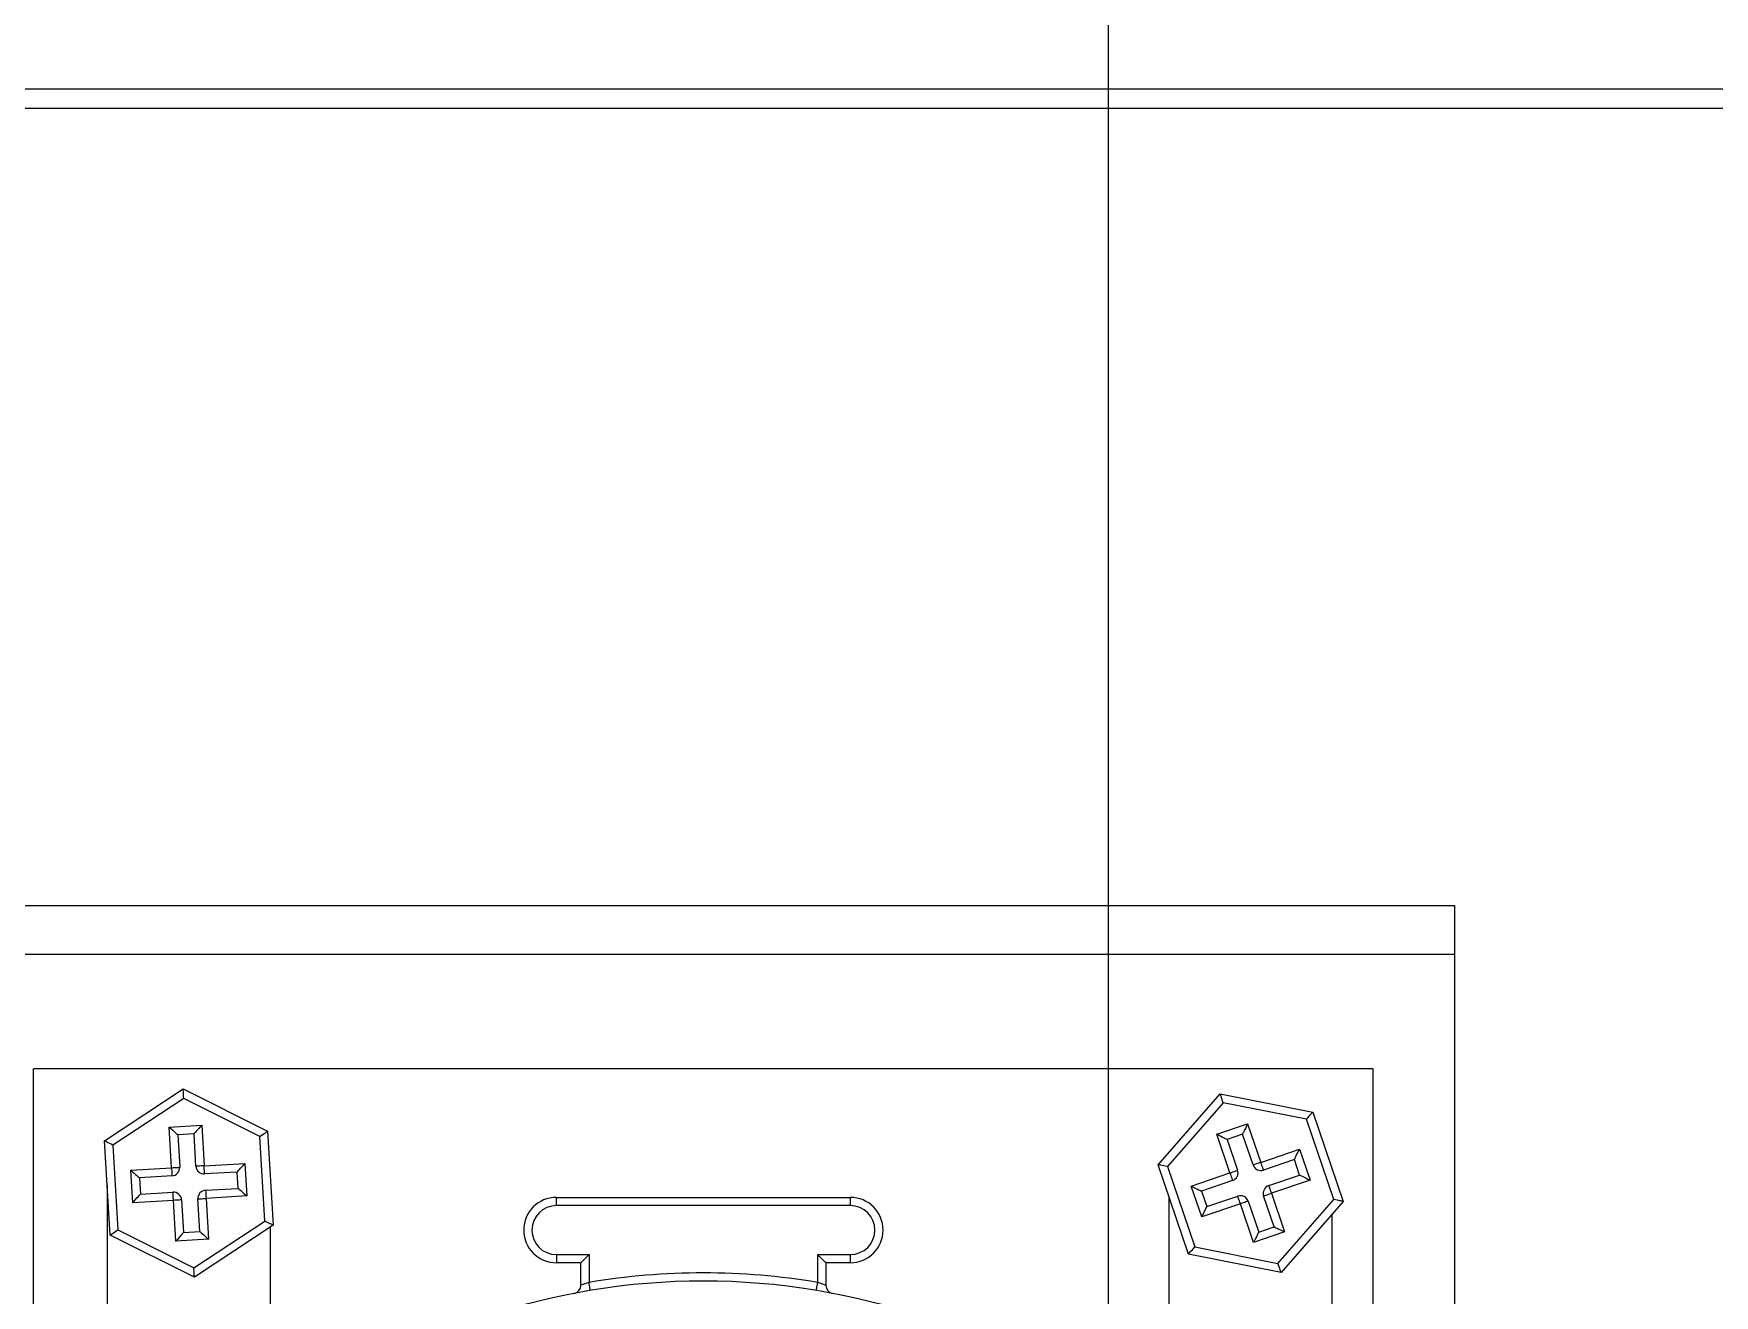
# Model space of a CAD drawing. Header units: millimetres. Extents: x 4754612 to 5801174, y 2368242 to 2777223.
# Drawn here: x 4996116.3 to 4996189.8, y 2583046.9 to 2583102 of the extents above; entities that cross this region are included whole.
import ezdxf

# ---------------------------------------------------------------- set-up
doc = ezdxf.new("R2010")
doc.units = ezdxf.units.MM
doc.header["$LTSCALE"] = 1000
doc.layers.add('(주)하나기공-LEADER', color=7, linetype='Continuous')
doc.layers.add('A-ELE-8', color=8, linetype='Continuous')

msp = doc.modelspace()

# ---------------------------------------------------------------- linework, layer by layer
at = {"layer": '(주)하나기공-LEADER', "color": 8, "linetype": 'ByBlock', "lineweight": -2}
for p, q in [((4996178.443, 2583061.764), (4995985.586, 2583061.764)), ((4996116.315, 2583046.05), (4996116.315, 2583056.764)), ((4996174.886, 2583056.764), (4996116.315, 2583056.764)), ((4996174.886, 2583046.05), (4996174.886, 2583056.764)), ((4996119.413, 2583053.611), (4996122.856, 2583055.881)), ((4996122.88, 2583055.469), (4996119.782, 2583053.426)), ((4996122.856, 2583055.881), (4996126.543, 2583054.035)), ((4996126.199, 2583053.808), (4996122.88, 2583055.469)), ((4996165.483, 2583052.564), (4996168.199, 2583055.668)), ((4996168.199, 2583055.668), (4996172.245, 2583054.868)), ((4996168.332, 2583055.277), (4996165.888, 2583052.484)), ((4996171.973, 2583054.558), (4996168.332, 2583055.277)), ((4996172.245, 2583054.868), (4996173.575, 2583050.964)), ((4996122.239, 2583054.217), (4996123.665, 2583054.302)), ((4996122.345, 2583052.435), (4996122.239, 2583054.217)), ((4996123.665, 2583054.302), (4996123.771, 2583052.52)), ((4996126.543, 2583054.035), (4996126.788, 2583049.918)), ((4996168.047, 2583053.9), (4996169.399, 2583054.361)), ((4996169.399, 2583054.361), (4996169.975, 2583052.671)), ((4996173.17, 2583051.044), (4996171.973, 2583054.558)), ((4996119.658, 2583049.494), (4996119.413, 2583053.611)), ((4996119.782, 2583053.426), (4996120.002, 2583049.721)), ((4996123.33, 2583053.925), (4996122.617, 2583053.882)), ((4996122.617, 2583053.882), (4996122.702, 2583052.456)), ((4996123.415, 2583052.498), (4996123.33, 2583053.925)), ((4996126.419, 2583050.103), (4996126.199, 2583053.808)), ((4996168.623, 2583052.21), (4996168.047, 2583053.9)), ((4996169.176, 2583053.908), (4996168.5, 2583053.677)), ((4996168.5, 2583053.677), (4996168.961, 2583052.325)), ((4996169.637, 2583052.556), (4996169.176, 2583053.908)), ((4996123.771, 2583052.52), (4996125.554, 2583052.626)), ((4996125.554, 2583052.626), (4996125.638, 2583051.2)), ((4996166.814, 2583048.661), (4996165.483, 2583052.564)), ((4996169.975, 2583052.671), (4996171.665, 2583053.247)), ((4996171.442, 2583052.793), (4996170.09, 2583052.333)), ((4996171.673, 2583052.117), (4996171.442, 2583052.793)), ((4996171.665, 2583053.247), (4996172.126, 2583051.894)), ((4996120.562, 2583052.329), (4996122.345, 2583052.435)), ((4996120.647, 2583050.903), (4996120.562, 2583052.329)), ((4996122.366, 2583052.078), (4996120.94, 2583051.994)), ((4996120.94, 2583051.994), (4996120.983, 2583051.28)), ((4996125.218, 2583052.248), (4996123.792, 2583052.163)), ((4996125.261, 2583051.535), (4996125.218, 2583052.248)), ((4996165.888, 2583052.484), (4996167.085, 2583048.971)), ((4996166.932, 2583051.634), (4996168.623, 2583052.21)), ((4996168.738, 2583051.872), (4996167.385, 2583051.411)), ((4996170.32, 2583051.657), (4996171.673, 2583052.117)), ((4996172.126, 2583051.894), (4996170.436, 2583051.319)), ((4996119.529, 2583051.658), (4996119.529, 2583046.05)), ((4996120.983, 2583051.28), (4996122.409, 2583051.365)), ((4996123.584, 2583049.646), (4996123.499, 2583051.072)), ((4996123.835, 2583051.45), (4996125.261, 2583051.535)), ((4996125.638, 2583051.2), (4996123.856, 2583051.094)), ((4996123.856, 2583051.094), (4996123.962, 2583049.311)), ((4996139.172, 2583050.78), (4996139.172, 2583051.137)), ((4996139.172, 2583051.137), (4996152.029, 2583051.137)), ((4996152.029, 2583050.78), (4996152.029, 2583051.137)), ((4996165.958, 2583051.172), (4996165.958, 2583046.05)), ((4996167.393, 2583050.282), (4996166.932, 2583051.634)), ((4996167.385, 2583051.411), (4996167.616, 2583050.735)), ((4996167.616, 2583050.735), (4996168.968, 2583051.196)), ((4996170.558, 2583049.851), (4996170.097, 2583051.203)), ((4996170.436, 2583051.319), (4996171.011, 2583049.628)), ((4996122.43, 2583051.009), (4996120.647, 2583050.903)), ((4996122.536, 2583049.226), (4996122.43, 2583051.009)), ((4996122.786, 2583051.03), (4996122.871, 2583049.604)), ((4996152.029, 2583050.78), (4996139.172, 2583050.78)), ((4996169.083, 2583050.858), (4996167.393, 2583050.282)), ((4996169.659, 2583049.167), (4996169.083, 2583050.858)), ((4996169.421, 2583050.973), (4996169.882, 2583049.621)), ((4996170.726, 2583048.251), (4996173.17, 2583051.044)), ((4996173.575, 2583050.964), (4996170.859, 2583047.861)), ((4996173.1, 2583046.05), (4996173.1, 2583050.422)), ((4996120.002, 2583049.721), (4996123.321, 2583048.059)), ((4996122.871, 2583049.604), (4996123.584, 2583049.646)), ((4996123.321, 2583048.059), (4996126.419, 2583050.103)), ((4996126.788, 2583049.918), (4996123.345, 2583047.648)), ((4996126.672, 2583046.05), (4996126.672, 2583049.841)), ((4996171.011, 2583049.628), (4996169.659, 2583049.167)), ((4996169.882, 2583049.621), (4996170.558, 2583049.851)), ((4996123.345, 2583047.648), (4996119.658, 2583049.494)), ((4996123.962, 2583049.311), (4996122.536, 2583049.226)), ((4996167.085, 2583048.971), (4996170.726, 2583048.251)), ((4996139.172, 2583048.637), (4996140.6, 2583048.637)), ((4996139.172, 2583048.637), (4996139.172, 2583048.28)), ((4996140.243, 2583048.28), (4996139.172, 2583048.28)), ((4996140.6, 2583048.637), (4996140.243, 2583048.28)), ((4996140.243, 2583047.293), (4996140.243, 2583048.28)), ((4996140.6, 2583048.637), (4996140.6, 2583047.421)), ((4996150.6, 2583047.421), (4996150.6, 2583048.637)), ((4996150.6, 2583048.637), (4996152.029, 2583048.637)), ((4996150.958, 2583048.28), (4996150.958, 2583047.293)), ((4996152.029, 2583048.28), (4996150.958, 2583048.28)), ((4996152.029, 2583048.28), (4996152.029, 2583048.637)), ((4996170.859, 2583047.861), (4996166.814, 2583048.661))]:
    msp.add_line(p, q, dxfattribs=at)
at = {"layer": '(주)하나기공-LEADER', "color": 4}
msp.add_lwpolyline([(4996262.443, 2583098.764), (4995963.3, 2583098.764), (4995963.3, 2583099.621), (4995963.3, 2583099.621), (4996262.443, 2583099.621)], dxfattribs=at)
at = {"layer": '(주)하나기공-LEADER', "color": 8, "linetype": 'ByBlock', "lineweight": -2}
msp.add_lwpolyline([(4996178.443, 2582958.907), (4995985.586, 2582958.907), (4995985.586, 2583061.764), (4995985.586, 2583063.907), (4996178.443, 2583063.907), (4996178.443, 2583061.764)], close=True, dxfattribs=at)
for points in [[(4996122.88, 2583055.469), (4996122.875, 2583055.55), (4996122.871, 2583055.627), (4996122.866, 2583055.698), (4996122.863, 2583055.76), (4996122.86, 2583055.812), (4996122.857, 2583055.85), (4996122.856, 2583055.873), (4996122.856, 2583055.881)], [(4996168.332, 2583055.277), (4996168.306, 2583055.354), (4996168.281, 2583055.427), (4996168.258, 2583055.494), (4996168.238, 2583055.553), (4996168.221, 2583055.602), (4996168.209, 2583055.638), (4996168.201, 2583055.66), (4996168.199, 2583055.668)], [(4996171.973, 2583054.558), (4996172.026, 2583054.618), (4996172.077, 2583054.676), (4996172.124, 2583054.73), (4996172.165, 2583054.777), (4996172.199, 2583054.816), (4996172.224, 2583054.844), (4996172.239, 2583054.862), (4996172.245, 2583054.868)], [(4996122.239, 2583054.217), (4996122.313, 2583054.152), (4996122.384, 2583054.089), (4996122.449, 2583054.031), (4996122.506, 2583053.98), (4996122.553, 2583053.939), (4996122.588, 2583053.908), (4996122.609, 2583053.889), (4996122.617, 2583053.882)], [(4996123.665, 2583054.302), (4996123.6, 2583054.229), (4996123.537, 2583054.158), (4996123.479, 2583054.092), (4996123.428, 2583054.035), (4996123.386, 2583053.988), (4996123.355, 2583053.953), (4996123.336, 2583053.932), (4996123.33, 2583053.925)], [(4996126.199, 2583053.808), (4996126.266, 2583053.852), (4996126.331, 2583053.894), (4996126.39, 2583053.934), (4996126.442, 2583053.968), (4996126.485, 2583053.996), (4996126.517, 2583054.017), (4996126.537, 2583054.03), (4996126.543, 2583054.035)], [(4996169.399, 2583054.361), (4996169.355, 2583054.273), (4996169.313, 2583054.188), (4996169.275, 2583054.109), (4996169.241, 2583054.041), (4996169.213, 2583053.984), (4996169.193, 2583053.942), (4996169.18, 2583053.916), (4996169.176, 2583053.908)], [(4996119.782, 2583053.426), (4996119.71, 2583053.462), (4996119.641, 2583053.497), (4996119.577, 2583053.528), (4996119.521, 2583053.556), (4996119.475, 2583053.579), (4996119.441, 2583053.596), (4996119.42, 2583053.607), (4996119.413, 2583053.611)], [(4996168.047, 2583053.9), (4996168.135, 2583053.857), (4996168.22, 2583053.815), (4996168.298, 2583053.776), (4996168.367, 2583053.743), (4996168.423, 2583053.715), (4996168.465, 2583053.694), (4996168.491, 2583053.682), (4996168.5, 2583053.677)], [(4996123.771, 2583052.52), (4996123.702, 2583052.516), (4996123.635, 2583052.512), (4996123.573, 2583052.508), (4996123.519, 2583052.505), (4996123.475, 2583052.502), (4996123.442, 2583052.5), (4996123.421, 2583052.499), (4996123.415, 2583052.498)], [(4996123.792, 2583052.163), (4996123.792, 2583052.17), (4996123.791, 2583052.19), (4996123.789, 2583052.223), (4996123.786, 2583052.268), (4996123.783, 2583052.322), (4996123.779, 2583052.383), (4996123.775, 2583052.45), (4996123.771, 2583052.52)], [(4996125.218, 2583052.248), (4996125.225, 2583052.255), (4996125.244, 2583052.277), (4996125.275, 2583052.312), (4996125.317, 2583052.359), (4996125.367, 2583052.416), (4996125.425, 2583052.481), (4996125.488, 2583052.552), (4996125.554, 2583052.626)], [(4996165.888, 2583052.484), (4996165.809, 2583052.5), (4996165.733, 2583052.515), (4996165.663, 2583052.529), (4996165.602, 2583052.541), (4996165.552, 2583052.551), (4996165.514, 2583052.558), (4996165.491, 2583052.563), (4996165.483, 2583052.564)], [(4996169.975, 2583052.671), (4996169.909, 2583052.648), (4996169.845, 2583052.627), (4996169.787, 2583052.607), (4996169.736, 2583052.589), (4996169.694, 2583052.575), (4996169.662, 2583052.564), (4996169.643, 2583052.558), (4996169.637, 2583052.556)], [(4996170.09, 2583052.333), (4996170.088, 2583052.339), (4996170.081, 2583052.358), (4996170.071, 2583052.39), (4996170.056, 2583052.432), (4996170.039, 2583052.483), (4996170.019, 2583052.541), (4996169.997, 2583052.605), (4996169.975, 2583052.671)], [(4996171.442, 2583052.793), (4996171.446, 2583052.802), (4996171.459, 2583052.828), (4996171.48, 2583052.87), (4996171.507, 2583052.926), (4996171.541, 2583052.995), (4996171.58, 2583053.073), (4996171.622, 2583053.158), (4996171.665, 2583053.247)], [(4996120.562, 2583052.329), (4996120.636, 2583052.263), (4996120.707, 2583052.201), (4996120.772, 2583052.143), (4996120.83, 2583052.092), (4996120.877, 2583052.05), (4996120.911, 2583052.019), (4996120.933, 2583052), (4996120.94, 2583051.994)], [(4996122.345, 2583052.435), (4996122.415, 2583052.439), (4996122.481, 2583052.443), (4996122.543, 2583052.447), (4996122.597, 2583052.45), (4996122.641, 2583052.452), (4996122.674, 2583052.454), (4996122.695, 2583052.456), (4996122.702, 2583052.456)], [(4996122.345, 2583052.435), (4996122.349, 2583052.365), (4996122.353, 2583052.298), (4996122.357, 2583052.237), (4996122.36, 2583052.183), (4996122.363, 2583052.138), (4996122.365, 2583052.105), (4996122.366, 2583052.085), (4996122.366, 2583052.078)], [(4996168.623, 2583052.21), (4996168.688, 2583052.232), (4996168.752, 2583052.254), (4996168.81, 2583052.274), (4996168.862, 2583052.291), (4996168.904, 2583052.306), (4996168.935, 2583052.316), (4996168.954, 2583052.323), (4996168.961, 2583052.325)], [(4996168.623, 2583052.21), (4996168.645, 2583052.144), (4996168.667, 2583052.081), (4996168.687, 2583052.022), (4996168.704, 2583051.971), (4996168.718, 2583051.929), (4996168.729, 2583051.898), (4996168.735, 2583051.878), (4996168.738, 2583051.872)], [(4996171.673, 2583052.117), (4996171.681, 2583052.113), (4996171.707, 2583052.1), (4996171.749, 2583052.08), (4996171.805, 2583052.052), (4996171.874, 2583052.018), (4996171.952, 2583051.98), (4996172.037, 2583051.938), (4996172.126, 2583051.894)], [(4996120.647, 2583050.903), (4996120.713, 2583050.976), (4996120.776, 2583051.047), (4996120.834, 2583051.113), (4996120.884, 2583051.17), (4996120.926, 2583051.217), (4996120.957, 2583051.252), (4996120.976, 2583051.273), (4996120.983, 2583051.28)], [(4996122.43, 2583051.009), (4996122.426, 2583051.078), (4996122.422, 2583051.145), (4996122.418, 2583051.207), (4996122.415, 2583051.261), (4996122.412, 2583051.305), (4996122.41, 2583051.338), (4996122.409, 2583051.358), (4996122.409, 2583051.365)], [(4996123.499, 2583051.072), (4996123.506, 2583051.073), (4996123.527, 2583051.074), (4996123.559, 2583051.076), (4996123.604, 2583051.079), (4996123.658, 2583051.082), (4996123.719, 2583051.086), (4996123.786, 2583051.089), (4996123.856, 2583051.094)], [(4996123.835, 2583051.45), (4996123.835, 2583051.443), (4996123.836, 2583051.423), (4996123.838, 2583051.39), (4996123.841, 2583051.346), (4996123.844, 2583051.292), (4996123.848, 2583051.23), (4996123.852, 2583051.163), (4996123.856, 2583051.094)], [(4996125.261, 2583051.535), (4996125.268, 2583051.529), (4996125.289, 2583051.509), (4996125.324, 2583051.478), (4996125.371, 2583051.437), (4996125.429, 2583051.386), (4996125.494, 2583051.328), (4996125.565, 2583051.265), (4996125.638, 2583051.2)], [(4996166.932, 2583051.634), (4996167.021, 2583051.591), (4996167.106, 2583051.549), (4996167.184, 2583051.51), (4996167.253, 2583051.476), (4996167.309, 2583051.449), (4996167.351, 2583051.428), (4996167.377, 2583051.415), (4996167.385, 2583051.411)], [(4996169.083, 2583050.858), (4996169.061, 2583050.924), (4996169.039, 2583050.987), (4996169.019, 2583051.046), (4996169.002, 2583051.097), (4996168.988, 2583051.139), (4996168.977, 2583051.17), (4996168.97, 2583051.189), (4996168.968, 2583051.196)], [(4996170.097, 2583051.203), (4996170.104, 2583051.206), (4996170.123, 2583051.212), (4996170.154, 2583051.223), (4996170.196, 2583051.237), (4996170.248, 2583051.255), (4996170.306, 2583051.274), (4996170.37, 2583051.296), (4996170.436, 2583051.319)], [(4996170.32, 2583051.657), (4996170.323, 2583051.65), (4996170.329, 2583051.631), (4996170.34, 2583051.6), (4996170.354, 2583051.558), (4996170.372, 2583051.506), (4996170.391, 2583051.448), (4996170.413, 2583051.384), (4996170.436, 2583051.319)], [(4996122.786, 2583051.03), (4996122.779, 2583051.03), (4996122.759, 2583051.028), (4996122.726, 2583051.026), (4996122.682, 2583051.024), (4996122.628, 2583051.021), (4996122.566, 2583051.017), (4996122.499, 2583051.013), (4996122.43, 2583051.009)], [(4996167.393, 2583050.282), (4996167.436, 2583050.37), (4996167.478, 2583050.455), (4996167.517, 2583050.534), (4996167.551, 2583050.602), (4996167.578, 2583050.659), (4996167.599, 2583050.701), (4996167.612, 2583050.726), (4996167.616, 2583050.735)], [(4996169.421, 2583050.973), (4996169.415, 2583050.971), (4996169.396, 2583050.964), (4996169.364, 2583050.954), (4996169.322, 2583050.939), (4996169.271, 2583050.922), (4996169.213, 2583050.902), (4996169.149, 2583050.88), (4996169.083, 2583050.858)], [(4996173.575, 2583050.964), (4996173.568, 2583050.966), (4996173.55, 2583050.969), (4996173.52, 2583050.975), (4996173.48, 2583050.983), (4996173.43, 2583050.993), (4996173.372, 2583051.004), (4996173.308, 2583051.017), (4996173.24, 2583051.03), (4996173.17, 2583051.044)], [(4996119.658, 2583049.494), (4996119.664, 2583049.498), (4996119.684, 2583049.511), (4996119.716, 2583049.532), (4996119.759, 2583049.56), (4996119.811, 2583049.595), (4996119.87, 2583049.634), (4996119.935, 2583049.677), (4996120.002, 2583049.721)], [(4996122.871, 2583049.604), (4996122.865, 2583049.597), (4996122.846, 2583049.575), (4996122.815, 2583049.54), (4996122.773, 2583049.493), (4996122.722, 2583049.436), (4996122.664, 2583049.371), (4996122.601, 2583049.3), (4996122.536, 2583049.226)], [(4996123.584, 2583049.646), (4996123.591, 2583049.64), (4996123.613, 2583049.621), (4996123.648, 2583049.59), (4996123.695, 2583049.548), (4996123.752, 2583049.497), (4996123.817, 2583049.439), (4996123.888, 2583049.376), (4996123.962, 2583049.311)], [(4996126.788, 2583049.918), (4996126.782, 2583049.921), (4996126.766, 2583049.929), (4996126.739, 2583049.943), (4996126.702, 2583049.961), (4996126.656, 2583049.984), (4996126.604, 2583050.01), (4996126.545, 2583050.039), (4996126.483, 2583050.071), (4996126.419, 2583050.103)], [(4996169.882, 2583049.621), (4996169.878, 2583049.612), (4996169.865, 2583049.586), (4996169.845, 2583049.544), (4996169.817, 2583049.488), (4996169.783, 2583049.419), (4996169.745, 2583049.341), (4996169.703, 2583049.256), (4996169.659, 2583049.167)], [(4996170.558, 2583049.851), (4996170.567, 2583049.847), (4996170.593, 2583049.834), (4996170.635, 2583049.814), (4996170.691, 2583049.786), (4996170.76, 2583049.752), (4996170.838, 2583049.714), (4996170.923, 2583049.672), (4996171.011, 2583049.628)], [(4996166.814, 2583048.661), (4996166.819, 2583048.667), (4996166.834, 2583048.684), (4996166.859, 2583048.713), (4996166.893, 2583048.751), (4996166.934, 2583048.798), (4996166.981, 2583048.852), (4996167.032, 2583048.91), (4996167.085, 2583048.971)], [(4996150.958, 2583048.28), (4996150.951, 2583048.287), (4996150.93, 2583048.308), (4996150.897, 2583048.341), (4996150.853, 2583048.385), (4996150.799, 2583048.439), (4996150.737, 2583048.501), (4996150.67, 2583048.568), (4996150.6, 2583048.637)], [(4996170.859, 2583047.861), (4996170.857, 2583047.868), (4996170.849, 2583047.89), (4996170.837, 2583047.926), (4996170.82, 2583047.975), (4996170.8, 2583048.034), (4996170.777, 2583048.102), (4996170.752, 2583048.175), (4996170.726, 2583048.251)], [(4996123.345, 2583047.648), (4996123.345, 2583047.656), (4996123.343, 2583047.679), (4996123.341, 2583047.717), (4996123.338, 2583047.768), (4996123.334, 2583047.831), (4996123.33, 2583047.902), (4996123.326, 2583047.979), (4996123.321, 2583048.059)], [(4996140.659, 2583047.069), (4996140.658, 2583047.076), (4996140.655, 2583047.096), (4996140.649, 2583047.128), (4996140.642, 2583047.172), (4996140.633, 2583047.225), (4996140.623, 2583047.286), (4996140.612, 2583047.352), (4996140.6, 2583047.421)], [(4996150.542, 2583047.069), (4996150.543, 2583047.076), (4996150.546, 2583047.096), (4996150.552, 2583047.128), (4996150.559, 2583047.172), (4996150.568, 2583047.225), (4996150.578, 2583047.286), (4996150.589, 2583047.352), (4996150.6, 2583047.421)]]:
    msp.add_lwpolyline(points, dxfattribs=at)
for centre, radius, start, end in [((4996169.975, 2583052.671), 0.357, 198.81649, 288.81649), ((4996122.345, 2583052.435), 0.357, 273.40405, 3.40405), ((4996123.771, 2583052.52), 0.357, 183.40405, 273.40405), ((4996168.623, 2583052.21), 0.357, 288.81649, 18.81649), ((4996122.43, 2583051.009), 0.357, 3.40405, 93.40405), ((4996123.856, 2583051.094), 0.357, 93.40405, 183.40405), ((4996139.172, 2583049.709), 1.429, 90, 270), ((4996152.029, 2583049.709), 1.429, 270, 90), ((4996169.083, 2583050.858), 0.357, 18.81649, 108.81649), ((4996170.436, 2583051.319), 0.357, 108.81649, 198.81649), ((4996139.172, 2583049.709), 1.071, 90, 270), ((4996152.029, 2583049.709), 1.071, 270, 90), ((4996145.6, 2583017.479), 30, 51.83714, 128.16286), ((4996143.37, 2583039.136), 8.736, 108.48293, 110.97154), ((4996145.6, 2583017.479), 30.357, 80.51985, 99.48015), ((4996147.845, 2583039.174), 8.695, 69.02264, 71.52288), ((4996139.886, 2583047.293), 0.357, 280.84982, 0), ((4996151.315, 2583047.293), 0.357, 180, 259.15018)]:
    msp.add_arc(centre, radius, start, end, dxfattribs=at)
at = {"layer": 'A-ELE-8'}
msp.add_line((4996163.3, 2586649.621), (4996163.3, 2577749.621), dxfattribs=at)

doc.saveas('drawing.dxf')
